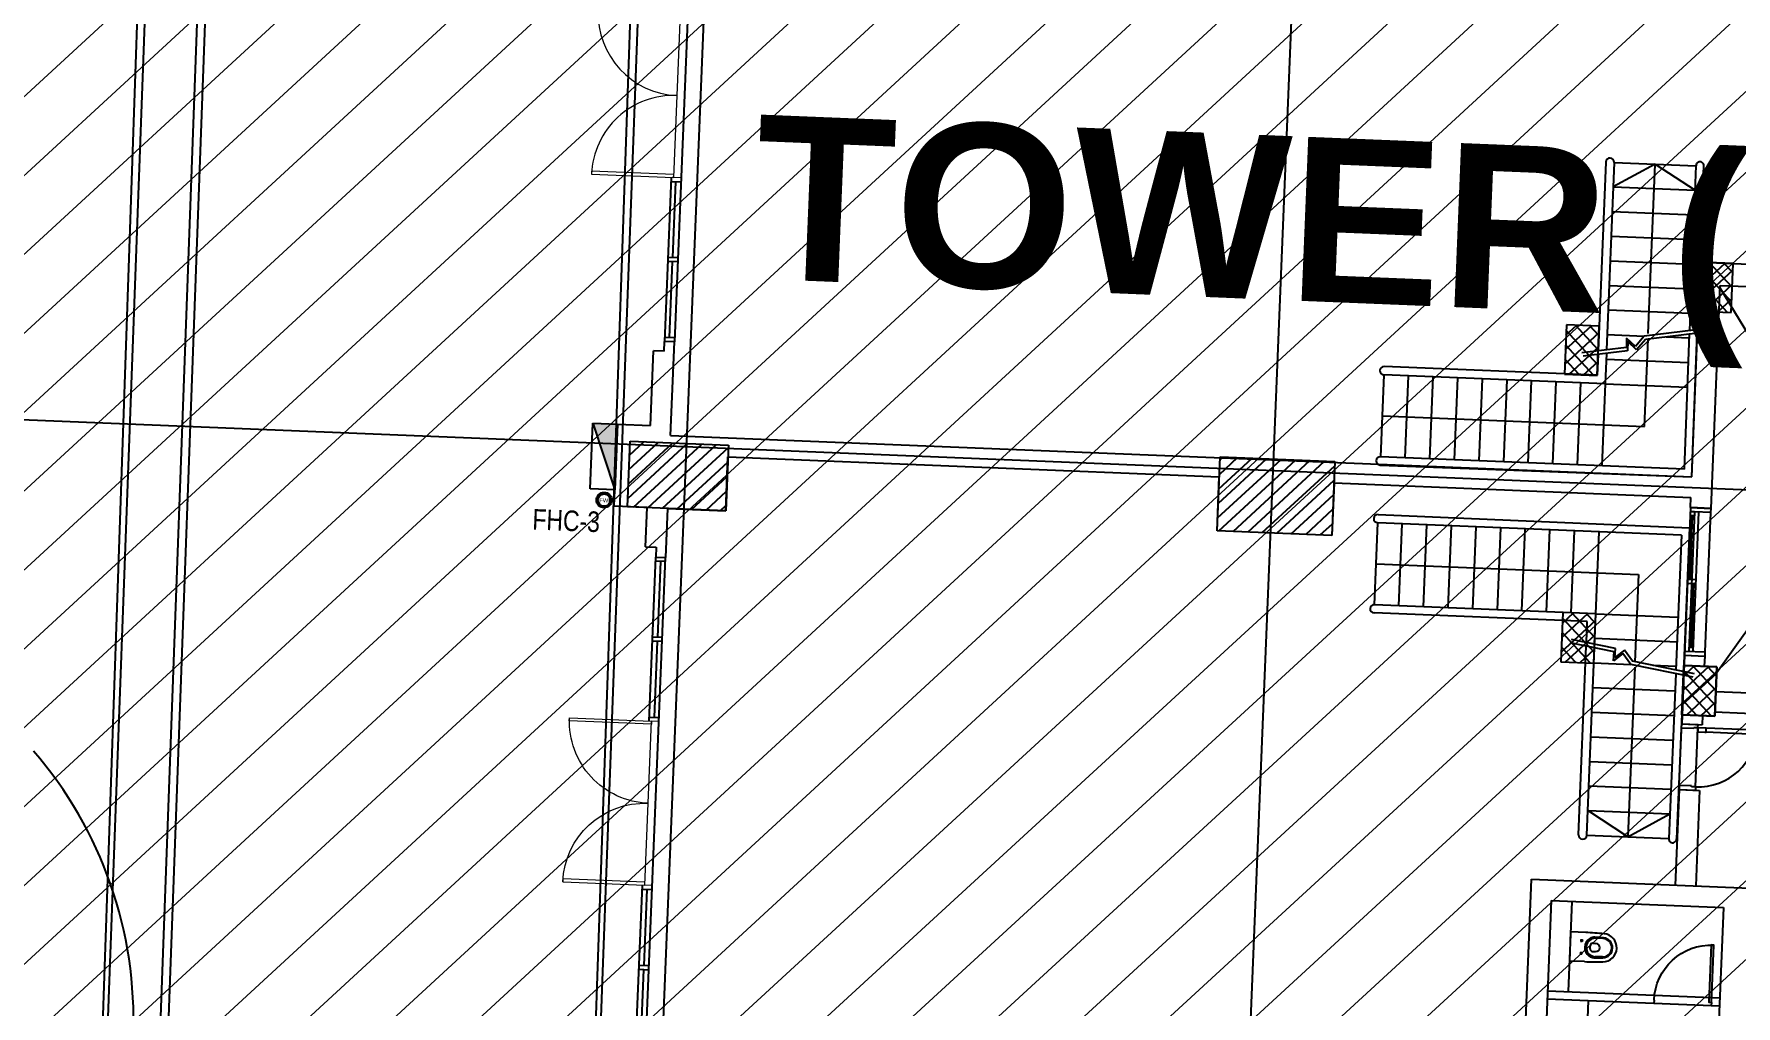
# Model space of a CAD drawing. Extents: x -678889171 to 586587, y -792238163 to 335485.
# Drawn here: x -678839670 to -678818938, y -792136539 to -792124699 of the extents above; entities that cross this region are included whole.
import ezdxf
from ezdxf.enums import TextEntityAlignment as Align

# ---------------------------------------------------------------- set-up
doc = ezdxf.new("R2010")
doc.units = 0
doc.header["$MEASUREMENT"] = 0
doc.layers.get('0').update_dxf_attribs({"color": 8})
for name, color, linetype in [('A-FLOR-PATT', 252, 'Continuous'), ('A-SITE-PATT', 252, 'Continuous'), ('A-WALL', 252, 'Continuous')]:
    doc.layers.add(name, color=color, linetype=linetype)
for name, color, linetype, lineweight in [('BASEMENT3 LAYOUT$0$HATCH6', 252, 'Continuous', 15), ('BASEMENT3 LAYOUT$0$TEXT7', 252, 'Continuous', 0), ('Ground floor Towers$0$04-Ground Floor$0$A-DOOR-FULL', 252, 'Continuous', 20), ('Ground floor Towers$0$04-Ground Floor$0$A-GLAZ', 252, 'Continuous', 20)]:
    doc.layers.add(name, color=color, linetype=linetype, lineweight=lineweight)
doc.styles.add('BASEMENT3 LAYOUT$0$EN-SB', font='swissb.ttf')
doc.styles.add('Ground floor Towers$0$$Bas01-Rname$0$EN-SC', font='swissc.ttf')
doc.styles.add('Ground floor Towers$0$$Bas01-Rname$0$EN-SCL', font='swisscl.ttf')
doc.styles.add('Ground floor Towers$0$04-Ground Floor$0$V2-lower ground$0$LEVEL  FOR LICENSE LOWER GR$0$$LG- LEVEL$0$AR-SR', font='sarb.shx')
doc.styles.add('MtXpl_Arial_Unicode_', font='ARIALUNI.ttf')

# ---------------------------------------------------------------- blocks, each defined once
blk = doc.blocks.new('A$C61C61320')
at = {"layer": 'BASEMENT3 LAYOUT$0$HATCH6'}
h = blk.add_hatch(dxfattribs=at)
h.set_pattern_fill('JIS_WOOD', color=256, scale=1000, style=0)
h.set_pattern_definition([(45, (-845711.5632553247, -470537.5133829243), (-499.9999991609842, 499.9999991609843), [])])
h.paths.add_polyline_path([(-57054.4839232408, -202715.6827627594), (-61988.72938809986, -237934.2497828866), (-80426.45722685638, -233625.2072105513), (-117920.8563015934, -232159.4412755717), (-127624.8318891085, -221284.5855308848), (-127624.8318891085, -154987.425217584), (-104462.5924733605, -154589.848100547), (-93882.62928564264, -154028.8445178776), (-93529.7361727003, -176713.0896850609), (-93352.28011348587, -178273.3977080029), (-93352.28011348587, -194674.8746110406), (-91405.28890382661, -196764.3988851835), (-82930.71560722869, -197602.72102616), (-65142.08317814791, -199622.3395659931), (-55832.26724016038, -200866.3395951205)])
at = {"layer": 'BASEMENT3 LAYOUT$0$TEXT7', "style": 'BASEMENT3 LAYOUT$0$EN-SB'}
blk.add_text('TOWER (B)', height=2000, dxfattribs=at).set_placement((-116989.2441828613, -192057.6870210201, 2.690439578145742e-05))
blk = doc.blocks.new('2')
at = {"layer": 'BASEMENT3 LAYOUT$0$TEXT7', "style": 'BASEMENT3 LAYOUT$0$EN-SB'}
blk.add_text('TOWER (B)', height=2000, dxfattribs=at).set_placement((931.6121187320678, 40139.67368361124, 2.690439578145742e-05))
blk = doc.blocks.new('Ground floor Towers$0$04-Ground Floor$0$a-r-00l-facd$0$WATG_DOORDOUBLE_M3')
at = {"layer": 'Ground floor Towers$0$04-Ground Floor$0$A-DOOR-FULL'}
for p, q in [((2199.999999287247, 1.468276605010033e-05), (2200.000000712753, -99.99998531723395)), ((-7.127528078854084e-07, -8.368981070816517e-06), (7.127528078854084e-07, -100.0000083689811))]:
    blk.add_line(p, q, dxfattribs=at)
for points in [[(7.127528078854084e-07, -100.0000083689811), (40.00000071275281, -100.0000077987788), (40.00001545171835, -1199.058316136943), (1.545171835459769e-05, -1199.058316707145)], [(2200.000000712753, -99.99997886421625), (2160.000000712753, -99.99997943441849), (2160.000015465135, -1199.999985887436), (2200.000015465135, -1199.999985317234)]]:
    blk.add_lwpolyline(points, close=True, dxfattribs=at)
for centre, start, end in [((7.127528078854084e-07, -100.0000167199178), 270.0000008170881, 8.137530065835503e-07), ((2200.000000712753, -99.99998535879422), 180.000000813753, 270.0000008170881)]:
    blk.add_arc(centre, 1100, start, end, dxfattribs=at)
at = {"layer": 'Ground floor Towers$0$04-Ground Floor$0$A-GLAZ'}
for p, q in [((-7.127528078854084e-07, -1.482199877500534e-05), (2199.999999287247, 8.229748345911503e-06)), ((7.127528078854084e-07, -100.0000083689811), (2200.000000712753, -99.99998531723395))]:
    blk.add_line(p, q, dxfattribs=at)
blk = doc.blocks.new('XR- BLD-C BASEMENT 1  FLOOR PLAN$0$03-Basement-01$0$$0$$DD-04-LEVEL LG$0$a-up-t3-a$0$WATG_DOORSINGLE_M3')
for p, q in [((0, -50), (0, 0)), ((900, -50), (900, 0))]:
    blk.add_line(p, q)
blk.add_lwpolyline([(900, -50), (900, -950), (860, -950), (860, -50)], close=True)
blk.add_arc((900, -50), 900.0000000000002, 180, 270)
blk = doc.blocks.new('GR')
at = {"layer": 'A-FLOR-PATT'}
blk.add_hatch(color=256, dxfattribs=at).paths.add_polyline_path([(-30731.82198454009, 52662.2699432537), (-30731.82198454009, 53462.2699432537), (-31031.82198454009, 53462.2699432537)])
for p, q in [((-29880, 10465.91910437518), (-29880, 94955)), ((-22730, 33490), (-22730, 94955)), ((-30559.61122419583, 23481.86807854374), (-30912.47202798455, 79958.33511458867)), ((-35986.71969953458, 43284.39855238715, 6.873978249674964e-06), (-36098.00345617422, 70700, -0.0001623600994822248)), ((-35889.88232311921, 43381.65865739912, 6.538569898191515e-08), (-36000.33647915283, 70599.99999999999, -0.0001621079189358096)), ((-36548.50514224616, 21685.56158978026), (-36809.23957705856, 63416.91728226762)), ((-36546.98304978048, 21686.85127177043), (-36702.54761552752, 63332.11348315177)), ((-30553.61623028855, 23473.78683611664), (-30702.71437130071, 63387.96104321991)), ((-30081.78112674391, 60493.1416572698), (-30081.86413984907, 54493.14165784406)), ((-18831.86707833625, 57143.19820847955), (-18831.86707833697, 54840.82949827379)), ((-18731.86707833677, 57143.19820847953), (-18731.86707833713, 54857.10285001482)), ((-17728.48197318372, 55133.87927437099), (-17731.86707833719, 57143.19820847948)), ((-17635.4773503359, 55149.01424378249), (-17638.83722160419, 57143.35493613583)), ((-30202.1771878025, 56443.91441366708), (-30082.17719910529, 56443.09664359001)), ((-30201.83645815008, 56493.91325268665), (-30201.86413983758, 54493.14331810618)), ((-30142.0244182326, 55518.14249029075), (-30142.1771934539, 56443.50552862854)), ((-17633.78440144553, 55972.38804910611), (-13932.44862023235, 55972.89497708215)), ((-17633.78440144559, 55844.35506241018), (-17505.75141474948, 55972.38804910629)), ((-17633.78440144559, 55667.57836711354), (-17328.97471945285, 55972.38804910629)), ((-17233.78440144553, 55972.38804910611), (-17633.78440144553, 55972.38804910611)), ((-17633.78440144553, 55972.38804910611), (-17633.78440144553, 55372.38804910611)), ((-17631.49016289404, 53351.65112632231), (-17633.78440144553, 55972.38804910611)), ((-17233.78440144553, 55505.29140221525), (-17633.78440144542, 55905.29140221514)), ((-17633.78440144559, 55490.80167181691), (-17233.78440144565, 55890.80167181685)), ((-17233.78440144553, 55682.06809751189), (-17524.10435303987, 55972.38804910623)), ((-17233.78440144553, 55858.84479280852), (-17347.32765774324, 55972.38804910623)), ((-17233.78440144553, 55372.38804910611), (-17233.78440144553, 55972.38804910611)), ((-17277.65774363303, 55372.38804910611), (-17633.78440144542, 55728.5147069185)), ((-17575.42132885964, 55372.38804910623), (-17233.78440144565, 55714.02497652022)), ((-17381.80097649444, 55723.9214255753), (-17382.44932773197, 55723.9214255753)), ((-14132.43317746793, 50748.90053615716), (-17381.80097649444, 55673.89545475304)), ((-17381.49016289404, 52978.7655173527), (-17381.49016289404, 55697.90410004801)), ((-17381.49016289404, 55697.90410004801), (-14132.44133878048, 55697.90410004801)), ((-14132.44133878045, 55723.92142557524), (-17233.78440144553, 50975.07106259102)), ((-30081.85065021948, 55468.14165775073), (-30201.85065020798, 55468.14331801286)), ((-30081.84995844358, 55518.14165774595), (-30201.8499584321, 55518.14331800808)), ((-30141.86344806744, 54543.14248797035), (-30142.01616335233, 55468.14249017174)), ((-17454.43443892966, 55372.38804910611), (-17633.78440144542, 55551.73801162187)), ((-17631.21113422629, 55372.38804910611), (-17633.78440144542, 55374.96131632524)), ((-17633.78440144553, 55372.38804910611), (-17233.78440144553, 55372.38804910611)), ((-17398.64463356294, 55372.38804910629), (-17233.78440144565, 55537.24828122358)), ((-17516.00431602361, 55168.45651089186), (-18279.58715852002, 55044.1959890979)), ((-19233.20215205004, 55013.63184531458), (-19105.16916535393, 55141.66483201069)), ((-19233.20215205004, 54836.85515001795), (-18928.3924700573, 55141.66483201069)), ((-18833.20215205004, 55141.66483201052), (-19233.20215205004, 55141.66483201052)), ((-19233.20215205004, 55141.66483201052), (-19233.20215205004, 54541.66483201052)), ((-18833.2021520501, 54674.56818511966), (-19233.2021520501, 55074.56818511977)), ((-19233.20215205004, 54660.07845472131), (-18833.20215205016, 55060.0784547212)), ((-18833.2021520501, 54851.34488041629), (-19123.52210364421, 55141.66483201052)), ((-18833.2021520501, 55028.12157571292), (-18946.74540834757, 55141.66483201052)), ((-18833.20215205004, 54541.66483201052), (-18833.20215205004, 55141.66483201052)), ((-18381.67344725334, 54914.09109137594), (-18493.31882441063, 55009.41468332546)), ((-18493.31882441063, 55009.41468332546), (-18490.31635385122, 54896.41124904355)), ((-18365.33374261223, 54872.47549151409), (-18476.97911976947, 54967.79908346361)), ((-18476.97911976947, 54967.79908346361), (-18473.97664921009, 54854.79564918169)), ((-18279.58715852002, 55044.1959890979), (-18381.67344725334, 54914.09109137594)), ((-18263.2474538789, 55002.58038923604), (-18365.33374261223, 54872.47549151409)), ((-17499.66461138247, 55126.84091103), (-18263.2474538789, 55002.58038923604)), ((-17725.63367812618, 53443.19820847941), (-17728.40740405714, 55089.61679179568)), ((-17632.44932773171, 53351.65112632218), (-17635.40278120937, 55104.75176120717)), ((-18877.07549423748, 54541.66483201052), (-19233.2021520501, 54897.79148982314)), ((-19174.83907946415, 54541.66483201057), (-18833.20215205016, 54883.30175942456)), ((-18490.31635385122, 54896.41124904355), (-19029.90073890144, 54808.60278412441)), ((-18473.97664921009, 54854.79564918169), (-19013.56103426032, 54766.98718426254)), ((-18831.86707833663, 54796.55488080227), (-18831.86707833649, 54543.19820847943)), ((-18731.86707833686, 54812.82823254331), (-18731.8670783367, 54443.19820847945)), ((-30081.86344807318, 54543.1416578393), (-30201.86344806169, 54543.1433181014)), ((-18831.86707833649, 54543.19820847943), (-21431.8670783369, 54543.19820847943)), ((-19053.85218953411, 54541.66483201052), (-19233.2021520501, 54721.01479452651)), ((-19230.62888483074, 54541.66483201052), (-19233.2021520501, 54544.23809922987)), ((-19233.20215205004, 54541.66483201052), (-18833.20215205004, 54541.66483201052)), ((-18998.06238416751, 54541.66483201057), (-18833.20215205016, 54706.52506412793)), ((-30331.82120811432, 53462.2699432537), (-30331.82120811432, 54373.14165784405)), ((-30201.82120811432, 54373.14165784405), (-30331.82120811432, 54373.14165784405)), ((-30201.82120811432, 54373.14165784405), (-30201.82120811432, 54493.14165784405)), ((-30081.86413984907, 54493.14165784405), (-30201.82120811432, 54493.14165784405)), ((-30081.82120811432, 53351.65112632231), (-30081.82120811432, 54493.14165784405)), ((-18731.86707833673, 54443.19820847945), (-21431.8670783374, 54443.19820847947)), ((-31031.82198454009, 53462.2699432537), (-30731.82198454009, 53462.2699432537)), ((-31031.82198454009, 52662.2699432537), (-31031.82198454009, 53462.2699432537)), ((-31031.82198454009, 53462.2699432537), (-30731.82198454009, 52662.2699432537)), ((-30731.8219845401, 52462.26994325372), (-30731.82198454008, 53462.26994325371)), ((-30731.82198454008, 53462.26994325371), (-30331.82120811432, 53462.2699432537)), ((-30731.82198454009, 53462.2699432537), (-30731.82198454009, 52662.2699432537)), ((-30081.82120811432, 53351.65112632231), (-17632.44932773197, 53351.65112632231)), ((-23382.37554107659, 52462.26994325372), (-23382.37554107659, 53362.26994325372)), ((-23382.37554107659, 53362.26994325372), (-21982.37554107659, 53362.26994325372)), ((-23382.37554107662, 53326.74716035931), (-23346.85392941686, 53362.26994325372)), ((-23382.37554107659, 53149.96755065816), (-23170.08014838054, 53362.26994325369)), ((-23382.37554107662, 52973.18794095697), (-22993.30636734431, 53362.26994325369)), ((-23382.37554107659, 52796.40833125587), (-22816.53258630805, 53362.26994325372)), ((-23382.37554107659, 52619.62872155468), (-22639.75880527179, 53362.26994325369)), ((-23362.95535000775, 52462.26994325369), (-22462.98502423553, 53362.26994325372)), ((-23186.18156897146, 52462.26994325372), (-22286.2112431993, 53362.26994325372)), ((-23009.40778793526, 52462.26994325369), (-22109.43746216301, 53362.26994325372)), ((-22832.634006899, 52462.26994325369), (-21982.37554107662, 53312.556444182)), ((-21982.37554107659, 53362.26994325372), (-21982.37554107659, 52462.26994325372)), ((-17725.63367812618, 53443.19820847941), (-21431.86707833727, 53443.19820847942)), ((-21431.86707833769, 53343.19820847944), (-17632.44932773171, 53351.65112632218)), ((-53845, 53225), (-3555, 53225)), ((-30572.37554107659, 53093.8113986011), (-30403.92255073207, 53262.26994325366)), ((-30572.37554107662, 52917.03178889994), (-30227.14876969581, 53262.26994325369)), ((-30572.37554107662, 52740.25217919875), (-30050.37498865955, 53262.26994325369)), ((-30572.37554107665, 52563.47256949762), (-29873.60120762329, 53262.26994325372)), ((-30572.37554107659, 53262.26994325372), (-29372.37554107659, 53262.26994325372)), ((-30572.37554107659, 52462.26994325372), (-30572.37554107659, 53262.26994325372)), ((-30496.80104949561, 52462.26994325372), (-29696.82742658703, 53262.26994325366)), ((-30320.02726845935, 52462.26994325369), (-29520.05364555074, 53262.26994325369)), ((-30143.25348742309, 52462.26994325372), (-29372.37554107662, 53233.17330733579)), ((-29372.37554107659, 53262.26994325372), (-29372.37554107659, 52462.26994325372)), ((-29372.37554107659, 52462.26994325372), (-29372.37554107659, 53119.22772993418)), ((-29372.37554107659, 53119.22772993418), (-23382.37554107659, 53119.22772993415)), ((-23382.37554107659, 52462.26994325372), (-23382.37554107659, 53119.22772993415)), ((-22655.86022586271, 52462.26994325372), (-21982.37554107659, 53135.77683448087)), ((-21982.37554107659, 53101.65112632231), (-17632.44932773197, 53101.65112632231)), ((-21982.37554107659, 53101.65050761017), (-21982.37554107659, 52462.26994325372)), ((-17631.49016289404, 52978.7655173527), (-17631.49016289404, 53101.65112632231)), ((-29966.47970638686, 52462.26994325369), (-29372.37554107662, 53056.39369763466)), ((-29789.70592535063, 52462.26994325369), (-29372.37554107662, 52879.6140879335)), ((-22479.08644482648, 52462.26994325366), (-21982.37554107656, 52958.99722477974)), ((-17631.49016289404, 52978.7655173527), (-17382.44932773188, 52978.7655173527)), ((-30731.82198454009, 52662.2699432537), (-31031.82198454009, 52662.2699432537)), ((-29612.93214431434, 52462.26994325372), (-29372.37554107656, 52702.8344782324)), ((-22302.31266379019, 52462.26994325369), (-21982.37554107653, 52782.21761507858)), ((-21431.86707833769, 52739.81347090906), (-17632.44932773172, 52731.36055306633)), ((-17632.44932773172, 52731.36055306633), (-17635.40278120937, 50978.25991818134)), ((-30331.80810596853, 52462.26994325372), (-30731.8219845401, 52462.26994325372)), ((-29372.37554107659, 52462.26994325372), (-30572.37554107659, 52462.26994325372)), ((-30331.85276154876, 51983.73392160011), (-30331.80810596853, 52462.26994325372)), ((-30081.81581234969, 52463.14048344686), (-30081.86201083962, 51863.71465414741)), ((-30081.8158794433, 52462.26994325372), (-29372.37554107659, 52462.26994325372)), ((-29436.15836327811, 52462.26994325369), (-29372.37554107662, 52526.05486853121)), ((-21982.37554107659, 52462.26994325372), (-23382.37554107659, 52462.26994325372)), ((-21982.37554107659, 52462.26994325372), (-23382.37554107659, 52462.26994325372)), ((-22125.53888275399, 52462.26994325369), (-21982.37554107659, 52605.43800537739)), ((-17725.63367812618, 52639.8134709091), (-21431.86707833725, 52639.81347090908)), ((-17725.63367812618, 52639.8134709091), (-17728.40740405714, 50993.39488759282)), ((-30331.85276154876, 51983.73392160011), (-30201.85276193486, 51983.72390233938)), ((-30201.85276193486, 51983.72390233938), (-30201.86201048322, 51863.72390269578)), ((-30201.86201048322, 51863.72390269578), (-30081.86201083962, 51863.71465414741)), ((-30201.83432879251, 49862.95401020216), (-30201.86201048001, 51863.72394478262)), ((-30081.77899738635, 45863.725605619), (-30081.8620104915, 51863.72560504475)), ((-30081.86131871561, 51813.72560504951), (-30201.86131870412, 51813.7239447874)), ((-30141.86131870987, 51813.72477491845), (-30142.01403399477, 50888.72477271706)), ((-18731.86707833674, 51639.81347090906), (-21431.86707833741, 51639.81347090904)), ((-19133.20215205036, 51510.24710774372), (-19005.16916535413, 51638.28009443995)), ((-19133.20215205036, 51333.47041244709), (-18828.3924700575, 51638.28009443995)), ((-18733.20215205022, 51638.28009443975), (-19133.20215205022, 51638.28009443975)), ((-19133.20215205022, 51638.28009443975), (-19133.20215205022, 51038.28009443975)), ((-18733.20215205022, 51347.96014284552), (-19023.52210364456, 51638.28009443986)), ((-18733.2021520501, 51524.73683814204), (-18846.74540834792, 51638.28009443986)), ((-18733.20215205022, 51038.28009443975), (-18733.20215205022, 51638.28009443975)), ((-18731.86707833684, 51270.18344684519), (-18731.86707833671, 51639.81347090906)), ((-18831.86707833651, 51539.81347090908), (-21431.86707833692, 51539.81347090908)), ((-18733.20215205022, 51171.18344754889), (-19133.2021520501, 51571.18344754877)), ((-19133.20215205036, 51156.69371715045), (-18733.20215205033, 51556.69371715048)), ((-18831.86707833661, 51286.45679858624), (-18831.86707833651, 51539.81347090908)), ((-18777.07549423771, 51038.28009443975), (-19133.2021520501, 51394.40675225214)), ((-18953.85218953434, 51038.28009443975), (-19133.2021520501, 51217.6300569555)), ((-19074.83907946432, 51038.28009443986), (-18733.20215205033, 51379.91702185385)), ((-18490.31635385122, 51186.60043034496), (-19029.90073890146, 51274.4088952641)), ((-18473.97664921009, 51228.21603020682), (-19013.56103426032, 51316.02449512597)), ((-18831.86707833625, 48939.81347090896), (-18831.86707833696, 51242.18218111472)), ((-18731.86707833677, 48939.81347090898), (-18731.86707833715, 51225.90882937368)), ((-18476.97911976947, 51115.2125959249), (-18473.97664921009, 51228.21603020682)), ((-18365.33374261225, 51210.53618787442), (-18476.97911976947, 51115.2125959249)), ((-18263.24745387891, 51080.43129015247), (-18365.33374261225, 51210.53618787442)), ((-19130.62888483098, 51038.28009443975), (-19133.2021520501, 51040.85336165887)), ((-19133.20215205022, 51038.28009443975), (-18733.20215205022, 51038.28009443975)), ((-18898.06238416763, 51038.28009443992), (-18733.20215205033, 51203.14032655722)), ((-18493.31882441063, 51073.59699606304), (-18490.31635385122, 51186.60043034496)), ((-18381.67344725334, 51168.92058801257), (-18493.31882441063, 51073.59699606304)), ((-18279.58715852004, 51038.8156902906), (-18381.67344725334, 51168.92058801257)), ((-17516.00431602361, 50914.55516849664), (-18279.58715852004, 51038.8156902906)), ((-17499.66461138247, 50956.1707683585), (-18263.24745387891, 51080.43129015247)), ((-17633.78440144568, 50925.44149217356), (-17505.75141474945, 51053.47447886979)), ((-17633.78440144568, 50748.66479687692), (-17328.97471945282, 51053.47447886979)), ((-17233.78440144553, 51053.47447886958), (-17633.78440144553, 51053.47447886958)), ((-17633.78440144553, 51053.47447886958), (-17633.78440144553, 50453.47447886958)), ((-17633.78440144553, 51053.47447886958), (-17233.78440144553, 51053.47447886958)), ((-17633.78440144553, 50453.47447886958), (-17633.78440144553, 51053.47447886958)), ((-17631.49016289404, 51178.7655173527), (-17382.44932773188, 51178.7655173527)), ((-17631.49016289404, 51178.7655173527), (-17631.49016289404, 50340.77794634737)), ((-17233.78440144553, 50763.15452727536), (-17524.10435303976, 51053.47447886958)), ((-17381.49016289404, 51053.47447886958), (-17381.49016289404, 51178.7655173527)), ((-17233.78440144553, 50939.93122257199), (-17347.32765774312, 51053.47447886958)), ((-17233.78440144553, 50453.47447886958), (-17233.78440144553, 51053.47447886958)), ((-17233.78440144553, 51053.47447886958), (-17233.78440144553, 50453.47447886958)), ((-30081.84852086191, 50888.72560513807), (-30201.84852085042, 50888.72394487595)), ((-30081.84782908602, 50838.72560514286), (-30201.84782907453, 50838.72394488073)), ((-30142.02228887504, 50838.72477259805), (-30142.17506409633, 49913.36173426027)), ((-17728.48197318372, 50949.13240501751), (-17731.86707833721, 48939.81347090903)), ((-17635.47735033592, 50933.99743560602), (-17638.83722160419, 48939.65674325267)), ((-17233.78440144553, 50586.37783197872), (-17633.78440144565, 50986.37783197884)), ((-17633.78440144568, 50571.88810158029), (-17233.78440144565, 50971.88810158032)), ((-17277.65774363303, 50453.47447886958), (-17633.78440144565, 50809.60113668221)), ((-17575.42132885964, 50453.4744788697), (-17233.78440144565, 50795.11140628369)), ((-17454.43443892966, 50453.47447886958), (-17633.78440144553, 50632.82444138546)), ((-17398.64463356294, 50453.47447886976), (-17233.78440144565, 50618.33471098705)), ((-14132.44133878054, 50748.90048271752), (-17233.78440144553, 50748.90048271752)), ((-17631.21113422629, 50453.47447886958), (-17633.78440144553, 50456.04774608882)), ((-17633.78440144553, 50453.47447886958), (-17233.78440144553, 50453.47447886958)), ((-17233.78440144553, 50453.47447886958), (-17633.78440144553, 50453.47447886958)), ((-17381.49016289404, 50453.47447886958), (-17381.49016289404, 50340.77794634737)), ((-13932.44862023235, 50498.76551407584), (-17233.78440144553, 50498.88597144339)), ((-17631.49016289404, 50340.77794634737), (-17381.49016289404, 50340.77794634737)), ((-17631.49016289404, 50340.77794634737), (-17431.49016289411, 50340.77794634736)), ((-17631.49016289404, 50290.77794634738), (-17631.49016289404, 50340.77794634737)), ((-17481.49016289409, 50290.77794634738), (-17631.49016289404, 50290.77794634738)), ((-17631.49016289404, 49590.77794634768), (-17631.49016289404, 50290.77794634738)), ((-17431.49016289411, 50300.77794634738), (-17481.49016289409, 50300.77794634738)), ((-17481.49016289409, 50300.77794634738), (-17481.49016289409, 50290.77794634738)), ((-17431.49016289411, 50300.77794634738), (-17431.49016289411, 50340.77794634736)), ((-17331.49016289414, 50300.77794634739), (-17431.49016289411, 50300.77794634739)), ((-17431.49016289411, 50300.77794634739), (-17431.49016289411, 50250.7779463474)), ((-17431.49016289411, 49580.77794634768), (-17431.49016289411, 50300.77794634739)), ((-17431.49016289411, 50250.7779463474), (-17344.49016289414, 50250.7779463474)), ((-17344.49016289414, 50250.7779463474), (-17331.49016289414, 50250.7779463474)), ((-17331.49016289414, 50250.7779463474), (-17331.49016289414, 50300.77794634739)), ((-16811.49016289437, 50300.77794634738), (-17331.49016289414, 50300.77794634739)), ((-16811.49016289437, 50250.77794634739), (-17331.49016289414, 50250.7779463474)), ((-30202.17505844493, 49912.95284922172), (-30082.17506974773, 49913.7706192988)), ((-17481.49016289409, 49590.77794634768), (-17631.49016289404, 49590.77794634768)), ((-17631.49016289404, 49590.77794634768), (-17631.49016289404, 49540.7779463477)), ((-17481.49016289409, 49580.77794634768), (-17481.49016289409, 49590.77794634768)), ((-17431.49016289411, 49580.77794634768), (-17481.49016289409, 49580.77794634768)), ((-17431.49016289411, 49580.77794634768), (-17431.49016289411, 49540.77794634769)), ((-17631.49016289404, 49540.77794634737), (-17631.49016289404, 48376.84107633973)), ((-17631.49016289404, 49540.77794634737), (-17381.49016289404, 49540.77794634737)), ((-17631.49016289404, 49540.7779463477), (-17431.49016289411, 49540.77794634769)), ((-17381.49016289404, 49540.77794634737), (-17381.49016289404, 48376.84107633973)), ((-19381.49016289404, 48376.84107633973), (-13932.4486202325, 48376.84107633973)), ((-19381.49016289404, 46085.96972214094, -2.20058679537227e-05), (-19381.49016289404, 48376.84107633973, -2.20058679537227e-05)), ((-19131.49016289404, 48126.84107633973), (-19131.49016289404, 44184.38007464884, -2.020441498026889e-05)), ((-19131.49016289404, 48126.84107633973), (-17031.96939156418, 48126.84107633974)), ((-18881.49016289404, 48126.84107633973), (-18881.49016289404, 47026.84107633973, -5.63730534525598e-06)), ((-17031.96939156237, 48126.8420270671), (-17031.97432102187, 45534.37456117611)), ((-30201.77899737485, 45863.72394535687), (-30201.80665711753, 47862.90775848187)), ((-30081.80597662846, 47813.72437226593), (-30201.80596532566, 47812.90660218883)), ((-30141.79317878604, 46888.72477538983), (-30141.80597097706, 47813.31548722739)), ((-18881.49016289404, 47754.34107633973, -1.91343450297575e-06), (-18881.49016289404, 47399.34107633973, -1.91343450297575e-06)), ((-18697.24701809359, 47754.34107633973, -1.91343450297575e-06), (-18881.49016289404, 47754.34107633973, -1.91343450297575e-06)), ((-18482.38541082779, 47688.62829632382, -1.913527083062628e-06), (-18570.88282082059, 47689.10705401687, -1.913506554372195e-06)), ((-18723.99016289405, 47654.34107633973, -1.913471038155068e-06), (-18758.99016289405, 47654.34107633973, -1.913462919226331e-06)), ((-18723.99016289404, 47499.34107633973, -1.913471038155068e-06), (-18758.99016289404, 47499.34107633973, -1.913462919226331e-06)), ((-18741.49016289404, 47636.84107633973, -1.913466978690699e-06), (-18741.49016289405, 47671.84107633973, -1.913466978690699e-06)), ((-18741.49016289404, 47481.84107633973, -1.913466978690699e-06), (-18741.49016289404, 47516.84107633973, -1.913466978690699e-06)), ((-18636.14069823484, 47557.24107633973, -1.913491416542016e-06), (-18636.14069823484, 47596.44107633973, -1.913491416542016e-06)), ((-18606.14069823484, 47626.44107633973, -1.913498375623791e-06), (-18567.05461442269, 47626.44107633973, -1.913507442398908e-06)), ((-18606.14069823484, 47527.24107633973, -1.913498375623791e-06), (-18567.05461442269, 47527.24107633973, -1.913507442398908e-06)), ((-18697.24701809359, 47399.34107633973, -1.91343450297575e-06), (-18881.49016289404, 47399.34107633973, -1.91343450297575e-06)), ((-18482.38541082778, 47465.05385635564, -1.913527083062628e-06), (-18570.88282082059, 47464.57509866259, -1.913506554372195e-06)), ((-30201.79317878032, 46888.72394525878), (-30081.79317879181, 46888.72560552089)), ((-19131.49016289404, 47026.84107633973), (-17031.96939156418, 47026.84107633974)), ((-19131.49016289404, 46926.84107633973), (-17031.96939156418, 46926.84107633974)), ((-18631.49016289404, 46926.84107633973, -6.149787649370177e-06), (-18631.49016289404, 44184.37912392148, -2.020441985257835e-05)), ((-30201.79248700443, 46838.72394526358), (-30081.79248701593, 46838.7256055257)), ((-30141.77968915643, 45913.72477548316), (-30141.79248701016, 46838.72477539464))]:
    blk.add_line(p, q, dxfattribs=at)
at = {"layer": 'A-FLOR-PATT', "ltscale": 100}
for p, q in [((-18731.86707833679, 57143.1982084795), (-17731.86707833719, 57143.19820847948)), ((-18231.86707833677, 57143.19820847951), (-18731.86707833665, 56843.19820847944)), ((-18231.86707833676, 55074.78481718698), (-18231.86707833677, 57143.19820847951)), ((-18231.86707833677, 57143.19820847951), (-17731.86707833699, 56843.19820847945)), ((-18731.86707833664, 56843.19820847944), (-17731.86707833699, 56843.19820847945)), ((-18731.86707833665, 56843.19820847944), (-17731.867078337, 56843.19820847945)), ((-18731.86707833616, 56543.19820847947), (-17731.86707833635, 56543.19820847944)), ((-18731.86707833702, 56243.19820847944), (-17731.86707833689, 56243.19820847942)), ((-18731.86707833674, 55943.19820847949), (-17731.86707833741, 55943.19820847944)), ((-18731.86707833677, 55643.19820847944), (-17731.86707833718, 55643.19820847942)), ((-18731.86707833708, 55343.19820847947), (-17731.86707833684, 55343.19820847944)), ((-18731.86707833692, 55043.19820847939), (-18280.37006310007, 55043.19820847942)), ((-18231.86707833664, 53943.19820847942), (-18231.86707833684, 55007.68702812568)), ((-18013.65032177228, 55043.19820847939), (-17731.86707833705, 55043.19820847939)), ((-18731.86707833748, 54743.19820847943), (-17727.82379171383, 54743.19820847939)), ((-21431.86707833738, 54443.19820847947), (-21431.86707833725, 53443.19820847942)), ((-21131.8670783366, 54443.19820847943), (-21131.86707833715, 53443.19820847942)), ((-20831.86707833695, 54443.19820847944), (-20831.86707833664, 53443.1982084794)), ((-20531.86707833654, 54443.19820847947), (-20531.86707833712, 53443.19820847941)), ((-20231.86707833684, 54443.19820847947), (-20231.86707833721, 53443.19820847941)), ((-19931.86707833684, 54443.19820847948), (-19931.86707833663, 53443.19820847941)), ((-19631.86707833655, 54443.19820847941), (-19631.86707833689, 53443.19820847941)), ((-19331.86707833652, 54443.19820847941), (-19331.86707833649, 53443.19820847937)), ((-19031.86707833612, 54443.19820847944), (-19031.86707833667, 53443.19820847938)), ((-18731.8670783367, 54443.19820847947), (-18731.867078337, 53443.19820847939)), ((-18731.8670783367, 54443.19820847945), (-17731.86707833679, 54443.19820847939)), ((-21431.86707833705, 53943.19820847943), (-18731.86707833696, 53943.19820847944)), ((-18731.86707833696, 53943.19820847944), (-18231.86707833664, 53943.19820847942)), ((-21431.8670783374, 51639.81347090904), (-21431.86707833724, 52639.81347090908)), ((-21131.86707833658, 51639.81347090907), (-21131.86707833716, 52639.81347090908)), ((-20831.86707833695, 51639.81347090907), (-20831.86707833664, 52639.8134709091)), ((-20531.86707833654, 51639.81347090904), (-20531.86707833713, 52639.8134709091)), ((-20231.86707833684, 51639.81347090904), (-20231.86707833721, 52639.8134709091)), ((-19931.86707833686, 51639.81347090902), (-19931.86707833663, 52639.8134709091)), ((-19631.86707833654, 51639.8134709091), (-19631.86707833689, 52639.81347090909)), ((-19331.86707833652, 51639.8134709091), (-19331.86707833651, 52639.81347090913)), ((-19031.86707833612, 51639.81347090907), (-19031.86707833667, 52639.81347090913)), ((-18731.86707833671, 51639.81347090904), (-18731.867078337, 52639.81347090912)), ((-21431.86707833706, 52139.81347090908), (-18731.86707833696, 52139.81347090906)), ((-18731.86707833696, 52139.81347090906), (-18231.86707833665, 52139.81347090909)), ((-18231.86707833665, 52139.81347090909), (-18231.86707833686, 51075.32465126283)), ((-18731.86707833671, 51639.81347090906), (-17731.86707833679, 51639.81347090912)), ((-18731.8670783375, 51339.81347090908), (-17727.82379171385, 51339.81347090912)), ((-18731.8670783369, 51039.81347090912), (-18280.37006310007, 51039.81347090909)), ((-18231.86707833677, 51008.22686220152), (-18231.86707833679, 48939.813470909)), ((-18013.65032177228, 51039.81347090912), (-17731.86707833703, 51039.81347090912)), ((-18731.86707833708, 50739.81347090904), (-17731.86707833686, 50739.81347090907)), ((-18731.86707833677, 50439.81347090906), (-17731.86707833719, 50439.81347090909)), ((-18731.86707833676, 50139.81347090902), (-17731.86707833741, 50139.81347090907)), ((-18731.86707833702, 49839.81347090906), (-17731.86707833687, 49839.81347090909)), ((-18731.86707833614, 49539.81347090903), (-17731.86707833633, 49539.81347090907)), ((-18731.86707833664, 49239.81347090906), (-17731.867078337, 49239.81347090906)), ((-18731.86707833665, 49239.81347090907), (-17731.86707833702, 49239.81347090906)), ((-18231.86707833679, 48939.813470909), (-18731.86707833665, 49239.81347090906)), ((-18231.86707833679, 48939.813470909), (-17731.867078337, 49239.81347090906)), ((-18731.86707833679, 48939.81347090901), (-17731.86707833721, 48939.81347090903))]:
    blk.add_line(p, q, dxfattribs=at)
at = {"layer": 'A-FLOR-PATT', "extrusion": (-9.407166294760566e-29, 1.548440174127147e-15, -1)}
for p, q in [((-17381.49016289404, 52978.76551735271), (-17631.49016289407, 52978.76551735271)), ((-17631.49016289407, 52978.76551735271), (-17631.49016289407, 51178.76551735271)), ((-17581.49016289407, 52928.76551735271), (-17631.49016289404, 52928.76551735271)), ((-17581.49016289407, 52878.76551735269), (-17631.49016289404, 52878.76551735269)), ((-17611.49016289407, 52103.76551735272), (-17611.49016289407, 52878.76551735269)), ((-17601.49016289407, 52103.76551735272), (-17601.49016289407, 52878.76551735269)), ((-17381.49016289404, 52928.76551735271), (-17581.49016289407, 52928.76551735271)), ((-17581.49016289407, 52928.76551735271), (-17581.49016289407, 51228.76551735269)), ((-17531.49016289404, 52928.76551735271), (-17531.49016289404, 51228.76551735269)), ((-17381.49016289404, 52928.76551735271), (-17381.49016289404, 52978.76551735271)), ((-17381.49016289404, 51228.76551735269), (-17381.49016289404, 52928.76551735271)), ((-17531.49016289404, 52103.76551735272), (-17631.49016289404, 52103.76551735272)), ((-17531.49016289404, 52053.7655173527), (-17631.49016289404, 52053.7655173527)), ((-17561.49016289407, 51278.76551735269), (-17561.49016289404, 52053.7655173527)), ((-17551.49016289407, 51278.76551735269), (-17551.49016289404, 52053.7655173527)), ((-17631.49016289407, 51228.76551735269), (-17381.49016289404, 51228.76551735269)), ((-17581.49016289407, 51278.76551735269), (-17531.49016289404, 51278.76551735269)), ((-17381.49016289404, 51178.76551735271), (-17381.49016289404, 51228.76551735269)), ((-17631.49016289407, 51178.76551735271), (-17381.49016289404, 51178.76551735271))]:
    blk.add_line(p, q, dxfattribs=at)
at = {"layer": 'A-FLOR-PATT'}
for centre, radius in [((-30858.98578192414, 52532.90416170493, -2.148623353348533e-06), 93.75000000000001), ((-30858.98578192414, 52532.90416170493, -2.148623353348533e-06), 75.00000000000003), ((-18741.49016289405, 47654.34107633973, -1.913466978690699e-06), 7.500000000000012), ((-18741.49016289404, 47499.34107633973, -1.913466978690699e-06), 7.500000000000012)]:
    blk.add_circle(centre, radius, dxfattribs=at)
for centre, radius, start, end in [((-18781.86707833664, 57143.19820847952), 49.9999999999927, 4.168816632087861e-10, 180.0000000004169), ((-17685.3515675113, 57146.68269765413), 46.64584024538483, 355.7014958716844, 184.2840405331384), ((-21431.86707833725, 54493.19820847944), 49.99999999999429, 89.99999999916623, 269.9999999991662), ((-21431.86707833722, 53393.19820847944), 49.99999999999362, 89.99999999916623, 269.9999999991662), ((-21431.86707833722, 52689.81347090907), 49.99999999999362, 90.00000000083378, 270.0000000008338), ((-30858.98578192414, 52532.90416170493, -2.148623353348533e-06), 84.37500000000149, 2.192770896526315, 182.1927708965263), ((-30858.98578192414, 52532.90416170493, -2.148623353348533e-06), 84.37500000000149, 182.1927708965263, 2.192770896526315), ((-21431.86707833725, 51589.81347090906), 49.99999999999429, 90.00000000083378, 270.0000000008338), ((-17431.49016289411, 50300.77794634739), 719.9999999997044, 270, 0), ((-41325.30292536565, 45774.04583851682, 3.071947465989126e-06), 5000, 359.9687922953757, 43.18985833330521), ((-18781.86707833664, 48939.81347090898), 49.9999999999927, 179.9999999995831, 359.9999999995831), ((-17685.3515675113, 48936.32898173438), 46.64584024538483, 175.7159594668616, 4.298504128315608), ((-18571.49016289404, 47576.84107633973, -1.913506413487423e-06), 130.0000000000002, 123.7180968910838, 236.2819031089162), ((-18697.24701809361, 43754.34107633979, -1.913477241746121e-06), 3999.999999999942, 86.79184262236524, 89.99999999999974), ((-18571.49016289404, 47576.84107633973, -1.913506413487423e-06), 112.2676204798007, 89.69004146452954, 270.3099585354705), ((-18588.14337807674, 47601.79444132482, -1.913502550451214e-06), 100.0000000000002, 88.37567795937177, 123.7180968910838), ((-18697.24701809359, 43754.34107633972, -1.913477241746121e-06), 3949.000000000006, 86.79184262268349, 88.37567795937177), ((-18482.99016289404, 47576.84107633973, -1.913526942778659e-06), 111.7888557810303, 270.3099585354705, 89.69004146452954), ((-18482.99016289404, 47576.84107633973, -1.913526942778659e-06), 120.5000000000002, 273.2081573773165, 86.79184262268349), ((-18482.99016289405, 47576.84107633973, -1.913529169166822e-06), 171.5000000000005, 273.2081573776351, 86.79184262236504), ((-18606.14069823484, 47596.44107633973, -1.913498375623791e-06), 30.00000000000005, 90, 180), ((-18606.14069823484, 47557.24107633973, -1.913498375623791e-06), 30.00000000000005, 180, 270), ((-18567.05461442269, 47576.84107633973, -1.913507442398908e-06), 49.60000000000004, 270, 90), ((-18697.2470180936, 51399.34107633989, -1.913529169166823e-06), 4000.000000000167, 270.0000000000001, 273.2081573776346), ((-18588.14337807674, 47551.88771135465, -1.913502550451214e-06), 100.0000000000002, 236.2819031089162, 271.6243220406283), ((-18697.24701809357, 51399.34107633973, -1.913477241746121e-06), 3949.000000000006, 271.6243220406283, 273.2081573773165)]:
    blk.add_arc(centre, radius, start, end, dxfattribs=at)
at = {"layer": 'A-FLOR-PATT', "extrusion": (1.638648239007721e-23, 2.36846965836959e-18, -1), "xscale": -0.9090909090909006, "yscale": 0.9090909090909005, "zscale": -0.9090909090909006, "rotation": 90.0007458777698}
blk.add_blockref('Ground floor Towers$0$04-Ground Floor$0$a-r-00l-facd$0$WATG_DOORDOUBLE_M3', (30081.80882362468, 58493.14173242692), dxfattribs=at)
at = {"layer": 'A-FLOR-PATT', "extrusion": (1.638648239392907e-23, -2.36846965836959e-18, -1), "xscale": 0.9090909090909005, "yscale": 0.9090909090909005, "zscale": -0.9090909090909, "rotation": 89.99925412223025}
blk.add_blockref('Ground floor Towers$0$04-Ground Floor$0$a-r-00l-facd$0$WATG_DOORDOUBLE_M3', (30081.80669426711, 47863.72553046188), dxfattribs=at)
at = {"layer": 'A-FLOR-PATT', "xscale": -0.7777777777777691, "yscale": 0.7777777777777691, "zscale": 0.7777777777777691, "rotation": 180.0001089453259}
blk.add_blockref('XR- BLD-C BASEMENT 1  FLOOR PLAN$0$03-Basement-01$0$$0$$DD-04-LEVEL LG$0$a-up-t3-a$0$WATG_DOORSINGLE_M3', (-17831.96939156291, 46926.83974532149), dxfattribs=at)
at = {"layer": 'A-FLOR-PATT', "style": 'MtXpl_Arial_Unicode_', "width": 0.8}
blk.add_text('FWR', height=49.99999999999999, rotation=2.192770896524005, dxfattribs=at).set_placement((-30915.2732775466, 52501.0927623644, -2.148623353348533e-06))
blk.add_text('FHC-3', height=250, dxfattribs=at).set_placement((-31720.80684861296, 52139.35824155829, 2.148623353338792e-06))
at = {"layer": 'A-FLOR-PATT', "style": 'Ground floor Towers$0$04-Ground Floor$0$V2-lower ground$0$LEVEL  FOR LICENSE LOWER GR$0$$LG- LEVEL$0$AR-SR', "flags": 12}
for tag, p in [('L', (30296.07288644527, 72859.53473235783)), ('P', (30237.50458115668, 72203.99769414036))]:
    blk.add_attdef(tag, text='', height=500, dxfattribs=at).set_placement(p, align=Align.RIGHT)
at = {"layer": 'A-FLOR-PATT'}
for tag, p, height, style in [('N', (85492.25876324323, 56633.4995742733), 250, 'Ground floor Towers$0$$Bas01-Rname$0$EN-SC'), ('N', (89389.48149106537, 56633.4995742733), 250, 'Ground floor Towers$0$$Bas01-Rname$0$EN-SC'), ('N', (94597.61363499537, 56633.4995742733), 250, 'Ground floor Towers$0$$Bas01-Rname$0$EN-SC'), ('AN', (85922.66280553787, 56313.08159666645), 200, 'Ground floor Towers$0$$Bas01-Rname$0$EN-SCL'), ('AN', (89819.88553336001, 56313.08159666645), 200, 'Ground floor Towers$0$$Bas01-Rname$0$EN-SCL'), ('AN', (95028.01767729002, 56313.08159666645), 200, 'Ground floor Towers$0$$Bas01-Rname$0$EN-SCL'), ('SN', (85299.47460008037, 56025.08594095582), 200, 'Ground floor Towers$0$$Bas01-Rname$0$EN-SCL'), ('F', (85927.04975899268, 56008.67972904726), 200, 'Ground floor Towers$0$$Bas01-Rname$0$EN-SCL'), ('SN', (89196.69732790251, 56025.08594095582), 200, 'Ground floor Towers$0$$Bas01-Rname$0$EN-SCL'), ('F', (89824.27248681482, 56008.67972904726), 200, 'Ground floor Towers$0$$Bas01-Rname$0$EN-SCL'), ('SN', (94404.82947183252, 56025.08594095582), 200, 'Ground floor Towers$0$$Bas01-Rname$0$EN-SCL'), ('F', (95032.40463074483, 56008.67972904726), 200, 'Ground floor Towers$0$$Bas01-Rname$0$EN-SCL')]:
    blk.add_attdef(tag, p, '', height=height, dxfattribs=dict(at, style=style))
at = {"layer": 'A-FLOR-PATT', "style": 'Ground floor Towers$0$$Bas01-Rname$0$EN-SCL', "width": 0.8}
for p in [(85305.16036184286, 56295.1433535593), (89202.383089665, 56295.1433535593), (94410.51523359501, 56295.1433535593)]:
    blk.add_attdef('FN', p, '', height=250, dxfattribs=at)

msp = doc.modelspace()

# ---------------------------------------------------------------- block references
at = {"layer": 'A-SITE-PATT', "rotation": 357.6731745000001}
for name, p in [('2', (-678833487.1858103, -792167746.3685482, -212772)), ('A$C61C61320', (-678706236.4347705, -791940527.995869, -212772))]:
    msp.add_blockref(name, p, dxfattribs=at)

# ---------------------------------------------------------------- next in the draw order: block references
at = {"layer": 'A-WALL', "rotation": 357.6731745000001}
msp.add_blockref('GR', (-678804025.0995113, -792184118.4910543, -212772), dxfattribs=at)

doc.saveas('drawing.dxf')
